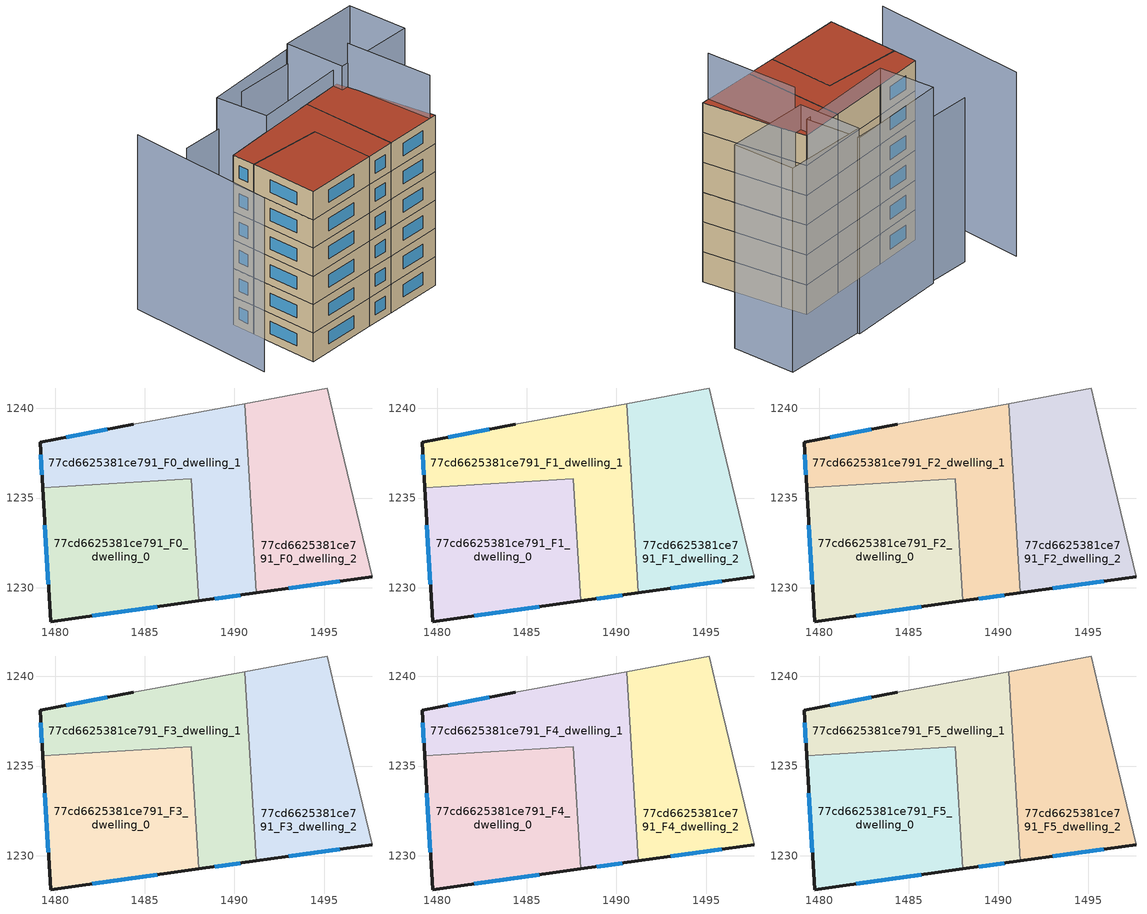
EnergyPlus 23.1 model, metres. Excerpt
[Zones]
77cd6625381ce791_F0_dwelling_0
 floor ground (EU_floor_Construction): 1487.6,1236.08 1488.01,1229.26 1479.76,1228.11 1479.31,1235.58 z0
 wall outside (EU_wall_Construction): 1479.31,1235.58 1479.76,1228.11 1488.01,1229.26 z0:3
 wall to 77cd6625381ce791_F0_dwelling_1 (EU_wall_Construction): 1488.01,1229.26 1487.6,1236.08 1479.31,1235.58 z0:3
 window (EU_Window_Construction): 1482.07,1228.43 1485.7,1228.94 / 1479.43,1233.49 1479.63,1230.2 z0.84:2.16
77cd6625381ce791_F0_dwelling_1
 floor ground (EU_floor_Construction): 1490.59,1240.27 1491.22,1229.71 1488.01,1229.26 1487.6,1236.08 1479.31,1235.58 1479.16,1238.12 1484.36,1239.12 z0
 wall outside (EU_wall_Construction): 1484.36,1239.12 1479.16,1238.12 1479.31,1235.58 / 1488.01,1229.26 1491.22,1229.71 z0:3
 wall adiabatic (EU_wall_Construction): 1490.59,1240.27 1484.36,1239.12 z0:3
 wall to 77cd6625381ce791_F0_dwelling_2 (EU_wall_Construction): 1491.22,1229.71 1490.59,1240.27 z0:3
 window (EU_Window_Construction): 1479.2,1237.41 1479.27,1236.29 / 1482.9,1238.84 1480.62,1238.4 / 1488.91,1229.39 1490.32,1229.58 z0.84:2.16
77cd6625381ce791_F0_dwelling_2
 floor ground (EU_floor_Construction): 1495.17,1241.11 1495.77,1238.61 1497.67,1230.61 1491.22,1229.71 1490.59,1240.27 z0
 wall outside (EU_wall_Construction): 1491.22,1229.71 1497.67,1230.61 z0:3
 wall adiabatic (EU_wall_Construction): 1497.67,1230.61 1495.77,1238.61 1495.17,1241.11 1490.59,1240.27 z0:3
 window (EU_Window_Construction): 1493.03,1229.96 1495.86,1230.36 z0.84:2.16
77cd6625381ce791_F1_dwelling_0
 floor to 77cd6625381ce791_F0_dwelling_0 (EU_floor_Construction): 1487.6,1236.08 1488.01,1229.26 1479.75,1228.11 1479.31,1235.58 z3
 wall outside (EU_wall_Construction): 1479.31,1235.58 1479.76,1228.11 1488.01,1229.26 z3:6
 wall to 77cd6625381ce791_F1_dwelling_1 (EU_wall_Construction): 1488.01,1229.26 1487.6,1236.08 1479.31,1235.58 z3:6
 window (EU_Window_Construction): 1482.07,1228.43 1485.7,1228.94 / 1479.43,1233.49 1479.63,1230.2 z3.84:5.16
77cd6625381ce791_F1_dwelling_1
 floor to 77cd6625381ce791_F0_dwelling_1 (EU_floor_Construction): 1490.59,1240.27 1491.22,1229.71 1488.01,1229.26 1487.6,1236.08 1479.31,1235.58 1479.16,1238.12 1484.36,1239.12 z3
 wall outside (EU_wall_Construction): 1484.36,1239.12 1479.16,1238.12 1479.31,1235.58 / 1488.01,1229.26 1491.22,1229.71 z3:6
 wall adiabatic (EU_wall_Construction): 1490.59,1240.27 1484.36,1239.12 z3:6
 wall to 77cd6625381ce791_F1_dwelling_2 (EU_wall_Construction): 1491.22,1229.71 1490.59,1240.27 z3:6
 window (EU_Window_Construction): 1479.2,1237.41 1479.27,1236.29 / 1482.9,1238.84 1480.62,1238.4 / 1488.91,1229.39 1490.32,1229.58 z3.84:5.16
77cd6625381ce791_F1_dwelling_2
 floor to 77cd6625381ce791_F0_dwelling_2 (EU_floor_Construction): 1495.17,1241.11 1495.77,1238.61 1497.67,1230.61 1491.22,1229.71 1490.59,1240.27 z3
 wall outside (EU_wall_Construction): 1491.22,1229.71 1497.67,1230.61 z3:6
 wall adiabatic (EU_wall_Construction): 1497.67,1230.61 1495.77,1238.61 1495.17,1241.11 1490.59,1240.27 z3:6
 window (EU_Window_Construction): 1493.03,1229.96 1495.86,1230.36 z3.84:5.16
77cd6625381ce791_F2_dwelling_0
 floor to 77cd6625381ce791_F1_dwelling_0 (EU_floor_Construction): 1487.6,1236.08 1488.01,1229.26 1479.75,1228.11 1479.31,1235.58 z6
 wall outside (EU_wall_Construction): 1479.31,1235.58 1479.76,1228.11 1488.01,1229.26 z6:9
 wall to 77cd6625381ce791_F2_dwelling_1 (EU_wall_Construction): 1488.01,1229.26 1487.6,1236.08 1479.31,1235.58 z6:9
 window (EU_Window_Construction): 1482.07,1228.43 1485.7,1228.94 / 1479.43,1233.49 1479.63,1230.2 z6.84:8.16
77cd6625381ce791_F2_dwelling_1
 floor to 77cd6625381ce791_F1_dwelling_1 (EU_floor_Construction): 1490.59,1240.27 1491.22,1229.71 1488.01,1229.26 1487.6,1236.08 1479.31,1235.58 1479.16,1238.12 1484.36,1239.12 z6
 wall outside (EU_wall_Construction): 1484.36,1239.12 1479.16,1238.12 1479.31,1235.58 / 1488.01,1229.26 1491.22,1229.71 z6:9
 wall adiabatic (EU_wall_Construction): 1490.59,1240.27 1484.36,1239.12 z6:9
 wall to 77cd6625381ce791_F2_dwelling_2 (EU_wall_Construction): 1491.22,1229.71 1490.59,1240.27 z6:9
 window (EU_Window_Construction): 1479.2,1237.41 1479.27,1236.29 / 1482.9,1238.84 1480.62,1238.4 / 1488.91,1229.39 1490.32,1229.58 z6.84:8.16
77cd6625381ce791_F2_dwelling_2
 floor to 77cd6625381ce791_F1_dwelling_2 (EU_floor_Construction): 1495.17,1241.11 1495.77,1238.61 1497.67,1230.61 1491.22,1229.71 1490.59,1240.27 z6
 wall outside (EU_wall_Construction): 1491.22,1229.71 1497.67,1230.61 z6:9
 wall adiabatic (EU_wall_Construction): 1497.67,1230.61 1495.77,1238.61 1495.17,1241.11 1490.59,1240.27 z6:9
 window (EU_Window_Construction): 1493.03,1229.96 1495.86,1230.36 z6.84:8.16
77cd6625381ce791_F3_dwelling_0
 floor to 77cd6625381ce791_F2_dwelling_0 (EU_floor_Construction): 1487.6,1236.08 1488.01,1229.26 1479.75,1228.11 1479.31,1235.58 z9
 wall outside (EU_wall_Construction): 1479.31,1235.58 1479.76,1228.11 1488.01,1229.26 z9:12
 wall to 77cd6625381ce791_F3_dwelling_1 (EU_wall_Construction): 1488.01,1229.26 1487.6,1236.08 1479.31,1235.58 z9:12
 window (EU_Window_Construction): 1482.07,1228.43 1485.7,1228.94 / 1479.43,1233.49 1479.63,1230.2 z9.84:11.16
77cd6625381ce791_F3_dwelling_1
 floor to 77cd6625381ce791_F2_dwelling_1 (EU_floor_Construction): 1490.59,1240.27 1491.22,1229.71 1488.01,1229.26 1487.6,1236.08 1479.31,1235.58 1479.16,1238.12 1484.36,1239.12 z9
 wall outside (EU_wall_Construction): 1484.36,1239.12 1479.16,1238.12 1479.31,1235.58 / 1488.01,1229.26 1491.22,1229.71 z9:12
 wall adiabatic (EU_wall_Construction): 1490.59,1240.27 1484.36,1239.12 z9:12
 wall to 77cd6625381ce791_F3_dwelling_2 (EU_wall_Construction): 1491.22,1229.71 1490.59,1240.27 z9:12
 window (EU_Window_Construction): 1479.2,1237.41 1479.27,1236.29 / 1482.9,1238.84 1480.62,1238.4 / 1488.91,1229.39 1490.32,1229.58 z9.84:11.16
77cd6625381ce791_F3_dwelling_2
 floor to 77cd6625381ce791_F2_dwelling_2 (EU_floor_Construction): 1495.17,1241.11 1495.77,1238.61 1497.67,1230.61 1491.22,1229.71 1490.59,1240.27 z9
 wall outside (EU_wall_Construction): 1491.22,1229.71 1497.67,1230.61 z9:12
 wall adiabatic (EU_wall_Construction): 1497.67,1230.61 1495.77,1238.61 1495.17,1241.11 1490.59,1240.27 z9:12
 window (EU_Window_Construction): 1493.03,1229.96 1495.86,1230.36 z9.84:11.16
77cd6625381ce791_F4_dwelling_0
 floor to 77cd6625381ce791_F3_dwelling_0 (EU_floor_Construction): 1487.6,1236.08 1488.01,1229.26 1479.75,1228.11 1479.31,1235.58 z12
 wall outside (EU_wall_Construction): 1479.31,1235.58 1479.76,1228.11 1488.01,1229.26 z12:15
 wall to 77cd6625381ce791_F4_dwelling_1 (EU_wall_Construction): 1488.01,1229.26 1487.6,1236.08 1479.31,1235.58 z12:15
 window (EU_Window_Construction): 1482.07,1228.43 1485.7,1228.94 / 1479.43,1233.49 1479.63,1230.2 z12.84:14.16
77cd6625381ce791_F4_dwelling_1
 floor to 77cd6625381ce791_F3_dwelling_1 (EU_floor_Construction): 1490.59,1240.27 1491.22,1229.71 1488.01,1229.26 1487.6,1236.08 1479.31,1235.58 1479.16,1238.12 1484.36,1239.12 z12
 wall outside (EU_wall_Construction): 1484.36,1239.12 1479.16,1238.12 1479.31,1235.58 / 1488.01,1229.26 1491.22,1229.71 z12:15
 wall adiabatic (EU_wall_Construction): 1490.59,1240.27 1484.36,1239.12 z12:15
 wall to 77cd6625381ce791_F4_dwelling_2 (EU_wall_Construction): 1491.22,1229.71 1490.59,1240.27 z12:15
 window (EU_Window_Construction): 1479.2,1237.41 1479.27,1236.29 / 1482.9,1238.84 1480.62,1238.4 / 1488.91,1229.39 1490.32,1229.58 z12.84:14.16
77cd6625381ce791_F4_dwelling_2
 floor to 77cd6625381ce791_F3_dwelling_2 (EU_floor_Construction): 1495.17,1241.11 1495.77,1238.61 1497.67,1230.61 1491.22,1229.71 1490.59,1240.27 z12
 wall outside (EU_wall_Construction): 1491.22,1229.71 1497.67,1230.61 z12:15
 wall adiabatic (EU_wall_Construction): 1497.67,1230.61 1495.77,1238.61 1495.17,1241.11 1490.59,1240.27 z12:15
 window (EU_Window_Construction): 1493.03,1229.96 1495.86,1230.36 z12.84:14.16
77cd6625381ce791_F5_dwelling_0
 floor to 77cd6625381ce791_F4_dwelling_0 (EU_floor_Construction): 1487.6,1236.08 1488.01,1229.26 1479.75,1228.11 1479.31,1235.58 z15
 wall outside (EU_wall_Construction): 1479.31,1235.58 1479.76,1228.11 1488.01,1229.26 z15:18
 wall to 77cd6625381ce791_F5_dwelling_1 (EU_wall_Construction): 1488.01,1229.26 1487.6,1236.08 1479.31,1235.58 z15:18
 window (EU_Window_Construction): 1482.07,1228.43 1485.7,1228.94 / 1479.43,1233.49 1479.63,1230.2 z15.84:17.16
 roof outside (EU_roof_Construction): 1488.01,1229.26 1487.6,1236.08 1479.31,1235.58 1479.76,1228.11 z18
77cd6625381ce791_F5_dwelling_1
 floor to 77cd6625381ce791_F4_dwelling_1 (EU_floor_Construction): 1490.59,1240.27 1491.22,1229.71 1488.01,1229.26 1487.6,1236.08 1479.31,1235.58 1479.16,1238.12 1484.36,1239.12 z15
 wall outside (EU_wall_Construction): 1484.36,1239.12 1479.16,1238.12 1479.31,1235.58 / 1488.01,1229.26 1491.22,1229.71 z15:18
 wall adiabatic (EU_wall_Construction): 1490.59,1240.27 1484.36,1239.12 z15:18
 wall to 77cd6625381ce791_F5_dwelling_2 (EU_wall_Construction): 1491.22,1229.71 1490.59,1240.27 z15:18
 window (EU_Window_Construction): 1479.2,1237.41 1479.27,1236.29 / 1482.9,1238.84 1480.62,1238.4 / 1488.91,1229.39 1490.32,1229.58 z15.84:17.16
 roof outside (EU_roof_Construction): 1491.22,1229.71 1490.59,1240.27 1484.36,1239.12 1479.16,1238.12 1479.31,1235.58 1487.6,1236.08 1488.01,1229.26 z18
77cd6625381ce791_F5_dwelling_2
 floor to 77cd6625381ce791_F4_dwelling_2 (EU_floor_Construction): 1495.17,1241.11 1495.77,1238.61 1497.67,1230.61 1491.22,1229.71 1490.59,1240.27 z15
 wall outside (EU_wall_Construction): 1491.22,1229.71 1497.67,1230.61 z15:18
 wall adiabatic (EU_wall_Construction): 1497.67,1230.61 1495.77,1238.61 1495.17,1241.11 1490.59,1240.27 z15:18
 window (EU_Window_Construction): 1493.03,1229.96 1495.86,1230.36 z15.84:17.16
 roof outside (EU_roof_Construction): 1497.67,1230.61 1495.77,1238.61 1495.17,1241.11 1490.59,1240.27 1491.22,1229.71 z18
shading: 1474.83,1246.31 1475.16,1229.83 z0:18.5; 1496.89,1230.5 1495.57,1240.03 z0:22.6; 1495.17,1241.11 1484.36,1239.12 / 1484.36,1239.12 1483.33,1244.7 / 1483.33,1244.7 1494.14,1246.7 / 1494.14,1246.7 1495.17,1241.11 z0:19.7; 1493.97,1246.42 1502.98,1247.53 / 1502.98,1247.53 1503.79,1241.04 / 1503.79,1241.04 1494.77,1239.93 / 1494.77,1239.93 1493.97,1246.42 z0:20.5; 1493.28,1245.63 1486.66,1244.82 z0:19; 1486.66,1244.82 1478.76,1243.92 z0:16.5
[Building]
EU S2 Campaign: North Axis=0; Terrain=City; Solar Distribution=FullExterior
[Site:Location]
Lyon-Bron: Latitude=45.75; Longitude=5; Time Zone=1; Elevation=198
[SizingPeriod:WeatherFileDays]
AnnualSizingPeriod: Begin Month=1; Begin Day of Month=1; End Month=12; End Day of Month=31; Day of Week for Start Day=Monday; Use Weather File Daylight Saving Period=No; Use Weather File Rain and Snow Indicators=No
[MATERIAL]
EU_InternalMass_Material: Roughness=MediumRough; Thickness=0.1; Conductivity=1; Density=1800; Specific Heat=900; Thermal Absorptance=0.9; Solar Absorptance=0.7; Visible Absorptance=0.7
[MATERIAL:NOMASS] Roughness=MediumRough; Thermal Absorptance=0.9; Solar Absorptance=0.7; Visible Absorptance=0.7
Name | Thermal Resistance
EU_wall_NoMass | 0.776494
EU_roof_NoMass | 0.486893
EU_floor_NoMass | 0.421597
[WINDOWMATERIAL:SIMPLEGLAZINGSYSTEM]
EU_Window_SimpleGlazing: UFactor=4.24961; Solar Heat Gain Coefficient=0.83; Visible Transmittance=0.83
[CONSTRUCTION]
EU_wall_Construction: EU_wall_NoMass
EU_roof_Construction: EU_roof_NoMass
EU_floor_Construction: EU_floor_NoMass
EU_Window_Construction: EU_Window_SimpleGlazing
EU_InternalMass_Construction: EU_InternalMass_Material
[ZONE] Type=1; Multiplier=1; Ceiling Height=autocalculate; Floor Area=autocalculate; Part of Total Floor Area=Yes
Name | Volume
77cd6625381ce791_F0_dwelling_0; 77cd6625381ce791_F0_dwelling_1 | 178.473
77cd6625381ce791_F1_dwelling_0; 77cd6625381ce791_F2_dwelling_0; 77cd6625381ce791_F3_dwelling_0; 77cd6625381ce791_F4_dwelling_0; 77cd6625381ce791_F5_dwelling_0; 77cd6625381ce791_F1_dwelling_1; 77cd6625381ce791_F2_dwelling_1; 77cd6625381ce791_F3_dwelling_1; 77cd6625381ce791_F4_dwelling_1; 77cd6625381ce791_F5_dwelling_1 | 178.474
77cd6625381ce791_F0_dwelling_2 | 178.468
77cd6625381ce791_F1_dwelling_2; 77cd6625381ce791_F2_dwelling_2; 77cd6625381ce791_F3_dwelling_2; 77cd6625381ce791_F4_dwelling_2; 77cd6625381ce791_F5_dwelling_2 | 178.467
[INTERNALMASS] Construction=EU_InternalMass_Construction
Name | Zone or ZoneList | Surface Area
77cd6625381ce791_F0_dwelling_0_EU_InternalMass | 77cd6625381ce791_F0_dwelling_0 | 59.4921
77cd6625381ce791_F0_dwelling_1_EU_InternalMass | 77cd6625381ce791_F0_dwelling_1 | 59.491
77cd6625381ce791_F0_dwelling_2_EU_InternalMass | 77cd6625381ce791_F0_dwelling_2 | 59.4901
77cd6625381ce791_F1_dwelling_0_EU_InternalMass | 77cd6625381ce791_F1_dwelling_0 | 59.4921
77cd6625381ce791_F1_dwelling_1_EU_InternalMass | 77cd6625381ce791_F1_dwelling_1 | 59.491
77cd6625381ce791_F1_dwelling_2_EU_InternalMass | 77cd6625381ce791_F1_dwelling_2 | 59.4901
77cd6625381ce791_F2_dwelling_0_EU_InternalMass | 77cd6625381ce791_F2_dwelling_0 | 59.4921
77cd6625381ce791_F2_dwelling_1_EU_InternalMass | 77cd6625381ce791_F2_dwelling_1 | 59.491
77cd6625381ce791_F2_dwelling_2_EU_InternalMass | 77cd6625381ce791_F2_dwelling_2 | 59.4901
77cd6625381ce791_F3_dwelling_0_EU_InternalMass | 77cd6625381ce791_F3_dwelling_0 | 59.4921
77cd6625381ce791_F3_dwelling_1_EU_InternalMass | 77cd6625381ce791_F3_dwelling_1 | 59.491
77cd6625381ce791_F3_dwelling_2_EU_InternalMass | 77cd6625381ce791_F3_dwelling_2 | 59.4901
77cd6625381ce791_F4_dwelling_0_EU_InternalMass | 77cd6625381ce791_F4_dwelling_0 | 59.4921
77cd6625381ce791_F4_dwelling_1_EU_InternalMass | 77cd6625381ce791_F4_dwelling_1 | 59.491
77cd6625381ce791_F4_dwelling_2_EU_InternalMass | 77cd6625381ce791_F4_dwelling_2 | 59.4901
77cd6625381ce791_F5_dwelling_0_EU_InternalMass | 77cd6625381ce791_F5_dwelling_0 | 59.4921
77cd6625381ce791_F5_dwelling_1_EU_InternalMass | 77cd6625381ce791_F5_dwelling_1 | 59.491
77cd6625381ce791_F5_dwelling_2_EU_InternalMass | 77cd6625381ce791_F5_dwelling_2 | 59.4901
[OTHEREQUIPMENT] Fuel Type=Electricity; Design Level Calculation Method=Watts/Area; Power per Zone Floor Area=1; Fraction Latent=0; Fraction Radiant=0; Fraction Lost=0; Carbon Dioxide Generation Rate=0; EndUse Subcategory=EU_Step8_InternalGains
Name | Zone or ZoneList or Space or SpaceList | Schedule
EU_Step8_InternalGain_77cd6625381ce791_F0_dwelling_0_f000 | 77cd6625381ce791_F0_dwelling_0 | EU_Step8_GainSchedule_77cd6625381ce791_F0_dwelling_0_f000
EU_Step8_InternalGain_77cd6625381ce791_F0_dwelling_1_f000 | 77cd6625381ce791_F0_dwelling_1 | EU_Step8_GainSchedule_77cd6625381ce791_F0_dwelling_1_f000
EU_Step8_InternalGain_77cd6625381ce791_F0_dwelling_2_f000 | 77cd6625381ce791_F0_dwelling_2 | EU_Step8_GainSchedule_77cd6625381ce791_F0_dwelling_2_f000
EU_Step8_InternalGain_77cd6625381ce791_F1_dwelling_0_f000 | 77cd6625381ce791_F1_dwelling_0 | EU_Step8_GainSchedule_77cd6625381ce791_F1_dwelling_0_f000
EU_Step8_InternalGain_77cd6625381ce791_F1_dwelling_1_f000 | 77cd6625381ce791_F1_dwelling_1 | EU_Step8_GainSchedule_77cd6625381ce791_F1_dwelling_1_f000
EU_Step8_InternalGain_77cd6625381ce791_F1_dwelling_2_f000 | 77cd6625381ce791_F1_dwelling_2 | EU_Step8_GainSchedule_77cd6625381ce791_F1_dwelling_2_f000
EU_Step8_InternalGain_77cd6625381ce791_F2_dwelling_0_f000 | 77cd6625381ce791_F2_dwelling_0 | EU_Step8_GainSchedule_77cd6625381ce791_F2_dwelling_0_f000
EU_Step8_InternalGain_77cd6625381ce791_F2_dwelling_1_f000 | 77cd6625381ce791_F2_dwelling_1 | EU_Step8_GainSchedule_77cd6625381ce791_F2_dwelling_1_f000
EU_Step8_InternalGain_77cd6625381ce791_F2_dwelling_2_f000 | 77cd6625381ce791_F2_dwelling_2 | EU_Step8_GainSchedule_77cd6625381ce791_F2_dwelling_2_f000
EU_Step8_InternalGain_77cd6625381ce791_F3_dwelling_0_f000 | 77cd6625381ce791_F3_dwelling_0 | EU_Step8_GainSchedule_77cd6625381ce791_F3_dwelling_0_f000
EU_Step8_InternalGain_77cd6625381ce791_F3_dwelling_1_f000 | 77cd6625381ce791_F3_dwelling_1 | EU_Step8_GainSchedule_77cd6625381ce791_F3_dwelling_1_f000
EU_Step8_InternalGain_77cd6625381ce791_F3_dwelling_2_f000 | 77cd6625381ce791_F3_dwelling_2 | EU_Step8_GainSchedule_77cd6625381ce791_F3_dwelling_2_f000
EU_Step8_InternalGain_77cd6625381ce791_F4_dwelling_0_f000 | 77cd6625381ce791_F4_dwelling_0 | EU_Step8_GainSchedule_77cd6625381ce791_F4_dwelling_0_f000
EU_Step8_InternalGain_77cd6625381ce791_F4_dwelling_1_f000 | 77cd6625381ce791_F4_dwelling_1 | EU_Step8_GainSchedule_77cd6625381ce791_F4_dwelling_1_f000
EU_Step8_InternalGain_77cd6625381ce791_F4_dwelling_2_f000 | 77cd6625381ce791_F4_dwelling_2 | EU_Step8_GainSchedule_77cd6625381ce791_F4_dwelling_2_f000
EU_Step8_InternalGain_77cd6625381ce791_F5_dwelling_0_f000 | 77cd6625381ce791_F5_dwelling_0 | EU_Step8_GainSchedule_77cd6625381ce791_F5_dwelling_0_f000
EU_Step8_InternalGain_77cd6625381ce791_F5_dwelling_1_f000 | 77cd6625381ce791_F5_dwelling_1 | EU_Step8_GainSchedule_77cd6625381ce791_F5_dwelling_1_f000
EU_Step8_InternalGain_77cd6625381ce791_F5_dwelling_2_f000 | 77cd6625381ce791_F5_dwelling_2 | EU_Step8_GainSchedule_77cd6625381ce791_F5_dwelling_2_f000
[ZONEVENTILATION:DESIGNFLOWRATE] Schedule=EU_AlwaysOn; Design Flow Rate Calculation Method=AirChanges/Hour; Air Changes per Hour=0.693814; Ventilation Type=Natural; Fan Pressure Rise=0; Fan Total Efficiency=1; Constant Term Coefficient=1; Temperature Term Coefficient=0; Velocity Term Coefficient=0; Velocity Squared Term Coefficient=0; Minimum Indoor Temperature=-100; Maximum Indoor Temperature=100; Delta Temperature=-100; Minimum Outdoor Temperature=-100; Maximum Outdoor Temperature=100; Maximum Wind Speed=40
Name | Zone or ZoneList or Space or SpaceList
EU_ConstantAir_77cd6625381ce791_F0_dwelling_0 | 77cd6625381ce791_F0_dwelling_0
EU_ConstantAir_77cd6625381ce791_F0_dwelling_1 | 77cd6625381ce791_F0_dwelling_1
EU_ConstantAir_77cd6625381ce791_F0_dwelling_2 | 77cd6625381ce791_F0_dwelling_2
EU_ConstantAir_77cd6625381ce791_F1_dwelling_0 | 77cd6625381ce791_F1_dwelling_0
EU_ConstantAir_77cd6625381ce791_F1_dwelling_1 | 77cd6625381ce791_F1_dwelling_1
EU_ConstantAir_77cd6625381ce791_F1_dwelling_2 | 77cd6625381ce791_F1_dwelling_2
EU_ConstantAir_77cd6625381ce791_F2_dwelling_0 | 77cd6625381ce791_F2_dwelling_0
EU_ConstantAir_77cd6625381ce791_F2_dwelling_1 | 77cd6625381ce791_F2_dwelling_1
EU_ConstantAir_77cd6625381ce791_F2_dwelling_2 | 77cd6625381ce791_F2_dwelling_2
EU_ConstantAir_77cd6625381ce791_F3_dwelling_0 | 77cd6625381ce791_F3_dwelling_0
EU_ConstantAir_77cd6625381ce791_F3_dwelling_1 | 77cd6625381ce791_F3_dwelling_1
EU_ConstantAir_77cd6625381ce791_F3_dwelling_2 | 77cd6625381ce791_F3_dwelling_2
EU_ConstantAir_77cd6625381ce791_F4_dwelling_0 | 77cd6625381ce791_F4_dwelling_0
EU_ConstantAir_77cd6625381ce791_F4_dwelling_1 | 77cd6625381ce791_F4_dwelling_1
EU_ConstantAir_77cd6625381ce791_F4_dwelling_2 | 77cd6625381ce791_F4_dwelling_2
EU_ConstantAir_77cd6625381ce791_F5_dwelling_0 | 77cd6625381ce791_F5_dwelling_0
EU_ConstantAir_77cd6625381ce791_F5_dwelling_1 | 77cd6625381ce791_F5_dwelling_1
EU_ConstantAir_77cd6625381ce791_F5_dwelling_2 | 77cd6625381ce791_F5_dwelling_2
[HVACTEMPLATE:THERMOSTAT] Constant Heating Setpoint=20; Constant Cooling Setpoint=50
EU_HeatOnly_77cd6625381ce791_F0_dwelling_0; EU_HeatOnly_77cd6625381ce791_F0_dwelling_1; EU_HeatOnly_77cd6625381ce791_F0_dwelling_2; EU_HeatOnly_77cd6625381ce791_F1_dwelling_0; EU_HeatOnly_77cd6625381ce791_F1_dwelling_1; EU_HeatOnly_77cd6625381ce791_F1_dwelling_2; EU_HeatOnly_77cd6625381ce791_F2_dwelling_0; EU_HeatOnly_77cd6625381ce791_F2_dwelling_1; EU_HeatOnly_77cd6625381ce791_F2_dwelling_2; EU_HeatOnly_77cd6625381ce791_F3_dwelling_0; EU_HeatOnly_77cd6625381ce791_F3_dwelling_1; EU_HeatOnly_77cd6625381ce791_F3_dwelling_2; EU_HeatOnly_77cd6625381ce791_F4_dwelling_0; EU_HeatOnly_77cd6625381ce791_F4_dwelling_1; EU_HeatOnly_77cd6625381ce791_F4_dwelling_2; EU_HeatOnly_77cd6625381ce791_F5_dwelling_0; EU_HeatOnly_77cd6625381ce791_F5_dwelling_1; EU_HeatOnly_77cd6625381ce791_F5_dwelling_2
[HVACTEMPLATE:ZONE:IDEALLOADSAIRSYSTEM] System Availability Schedule=EU_AlwaysOn; Maximum Heating Supply Air Temperature=50; Minimum Cooling Supply Air Temperature=13; Maximum Heating Supply Air Humidity Ratio=0.0156; Minimum Cooling Supply Air Humidity Ratio=0.0077; Heating Limit=NoLimit; Cooling Limit=NoLimit; Heating Availability Schedule=EU_AlwaysOn; Cooling Availability Schedule=EU_CoolingOff; Dehumidification Control Type=ConstantSensibleHeatRatio; Cooling Sensible Heat Ratio=0.7; Dehumidification Setpoint=60; Humidification Control Type=None; Humidification Setpoint=30; Outdoor Air Method=None; Outdoor Air Flow Rate per Person=0.00944; Outdoor Air Flow Rate per Zone Floor Area=0; Outdoor Air Flow Rate per Zone=0; Demand Controlled Ventilation Type=None; Outdoor Air Economizer Type=NoEconomizer; Heat Recovery Type=None; Sensible Heat Recovery Effectiveness=0.7; Latent Heat Recovery Effectiveness=0.65
Name | Template Thermostat
77cd6625381ce791_F0_dwelling_0 | EU_HeatOnly_77cd6625381ce791_F0_dwelling_0
77cd6625381ce791_F0_dwelling_1 | EU_HeatOnly_77cd6625381ce791_F0_dwelling_1
77cd6625381ce791_F0_dwelling_2 | EU_HeatOnly_77cd6625381ce791_F0_dwelling_2
77cd6625381ce791_F1_dwelling_0 | EU_HeatOnly_77cd6625381ce791_F1_dwelling_0
77cd6625381ce791_F1_dwelling_1 | EU_HeatOnly_77cd6625381ce791_F1_dwelling_1
77cd6625381ce791_F1_dwelling_2 | EU_HeatOnly_77cd6625381ce791_F1_dwelling_2
77cd6625381ce791_F2_dwelling_0 | EU_HeatOnly_77cd6625381ce791_F2_dwelling_0
77cd6625381ce791_F2_dwelling_1 | EU_HeatOnly_77cd6625381ce791_F2_dwelling_1
77cd6625381ce791_F2_dwelling_2 | EU_HeatOnly_77cd6625381ce791_F2_dwelling_2
77cd6625381ce791_F3_dwelling_0 | EU_HeatOnly_77cd6625381ce791_F3_dwelling_0
77cd6625381ce791_F3_dwelling_1 | EU_HeatOnly_77cd6625381ce791_F3_dwelling_1
77cd6625381ce791_F3_dwelling_2 | EU_HeatOnly_77cd6625381ce791_F3_dwelling_2
77cd6625381ce791_F4_dwelling_0 | EU_HeatOnly_77cd6625381ce791_F4_dwelling_0
77cd6625381ce791_F4_dwelling_1 | EU_HeatOnly_77cd6625381ce791_F4_dwelling_1
77cd6625381ce791_F4_dwelling_2 | EU_HeatOnly_77cd6625381ce791_F4_dwelling_2
77cd6625381ce791_F5_dwelling_0 | EU_HeatOnly_77cd6625381ce791_F5_dwelling_0
77cd6625381ce791_F5_dwelling_1 | EU_HeatOnly_77cd6625381ce791_F5_dwelling_1
77cd6625381ce791_F5_dwelling_2 | EU_HeatOnly_77cd6625381ce791_F5_dwelling_2
[SIZING:ZONE] Zone Cooling Design Supply Air Temperature Input Method=SupplyAirTemperature; Zone Cooling Design Supply Air Temperature=13; Zone Heating Design Supply Air Temperature Input Method=SupplyAirTemperature; Zone Heating Design Supply Air Temperature=50; Zone Cooling Design Supply Air Humidity Ratio=0.008; Zone Heating Design Supply Air Humidity Ratio=0.008; Cooling Design Air Flow Method=DesignDay; Cooling Design Air Flow Rate=0; Cooling Minimum Air Flow per Zone Floor Area=0.000762; Cooling Minimum Air Flow=0; Cooling Minimum Air Flow Fraction=0.2; Heating Design Air Flow Method=DesignDay; Heating Design Air Flow Rate=0; Heating Maximum Air Flow per Zone Floor Area=0.002032; Heating Maximum Air Flow=0.141576; Heating Maximum Air Flow Fraction=0.3; Account for Dedicated Outdoor Air System=No; Dedicated Outdoor Air System Control Strategy=NeutralSupplyAir; Dedicated Outdoor Air Low Setpoint Temperature for Design=autosize; Dedicated Outdoor Air High Setpoint Temperature for Design=autosize; Zone Load Sizing Method=Sensible Load Only No Latent Load; Zone Latent Cooling Design Supply Air Humidity Ratio Input Method=HumidityRatioDifference; Zone Cooling Design Supply Air Humidity Ratio Difference=0.005; Zone Latent Heating Design Supply Air Humidity Ratio Input Method=HumidityRatioDifference; Zone Humidification Design Supply Air Humidity Ratio Difference=0.005
77cd6625381ce791_F0_dwelling_0; 77cd6625381ce791_F0_dwelling_1; 77cd6625381ce791_F0_dwelling_2; 77cd6625381ce791_F1_dwelling_0; 77cd6625381ce791_F1_dwelling_1; 77cd6625381ce791_F1_dwelling_2; 77cd6625381ce791_F2_dwelling_0; 77cd6625381ce791_F2_dwelling_1; 77cd6625381ce791_F2_dwelling_2; 77cd6625381ce791_F3_dwelling_0; 77cd6625381ce791_F3_dwelling_1; 77cd6625381ce791_F3_dwelling_2; 77cd6625381ce791_F4_dwelling_0; 77cd6625381ce791_F4_dwelling_1; 77cd6625381ce791_F4_dwelling_2; 77cd6625381ce791_F5_dwelling_0; 77cd6625381ce791_F5_dwelling_1; 77cd6625381ce791_F5_dwelling_2
[SCHEDULE:CONSTANT]
Name | Hourly Value
EU_AlwaysOn | 1
EU_CoolingOff | 0
[SCHEDULE:FILE] Column Number=1; Rows to Skip at Top=0; Number of Hours of Data=8760; Column Separator=Comma; Interpolate to Timestep=No; Minutes per Item=60; Adjust Schedule for Daylight Savings=Yes
Name | File
EU_Step8_GainSchedule_77cd6625381ce791_F0_dwelling_0_f000 | ../../schedules/77cd6625381ce791/77cd6625381ce791_F0_dwelling_0_f000_gain.csv
EU_Step8_GainSchedule_77cd6625381ce791_F0_dwelling_1_f000 | ../../schedules/77cd6625381ce791/77cd6625381ce791_F0_dwelling_1_f000_gain.csv
EU_Step8_GainSchedule_77cd6625381ce791_F0_dwelling_2_f000 | ../../schedules/77cd6625381ce791/77cd6625381ce791_F0_dwelling_2_f000_gain.csv
EU_Step8_GainSchedule_77cd6625381ce791_F1_dwelling_0_f000 | ../../schedules/77cd6625381ce791/77cd6625381ce791_F1_dwelling_0_f000_gain.csv
EU_Step8_GainSchedule_77cd6625381ce791_F1_dwelling_1_f000 | ../../schedules/77cd6625381ce791/77cd6625381ce791_F1_dwelling_1_f000_gain.csv
EU_Step8_GainSchedule_77cd6625381ce791_F1_dwelling_2_f000 | ../../schedules/77cd6625381ce791/77cd6625381ce791_F1_dwelling_2_f000_gain.csv
EU_Step8_GainSchedule_77cd6625381ce791_F2_dwelling_0_f000 | ../../schedules/77cd6625381ce791/77cd6625381ce791_F2_dwelling_0_f000_gain.csv
EU_Step8_GainSchedule_77cd6625381ce791_F2_dwelling_1_f000 | ../../schedules/77cd6625381ce791/77cd6625381ce791_F2_dwelling_1_f000_gain.csv
EU_Step8_GainSchedule_77cd6625381ce791_F2_dwelling_2_f000 | ../../schedules/77cd6625381ce791/77cd6625381ce791_F2_dwelling_2_f000_gain.csv
EU_Step8_GainSchedule_77cd6625381ce791_F3_dwelling_0_f000 | ../../schedules/77cd6625381ce791/77cd6625381ce791_F3_dwelling_0_f000_gain.csv
EU_Step8_GainSchedule_77cd6625381ce791_F3_dwelling_1_f000 | ../../schedules/77cd6625381ce791/77cd6625381ce791_F3_dwelling_1_f000_gain.csv
EU_Step8_GainSchedule_77cd6625381ce791_F3_dwelling_2_f000 | ../../schedules/77cd6625381ce791/77cd6625381ce791_F3_dwelling_2_f000_gain.csv
EU_Step8_GainSchedule_77cd6625381ce791_F4_dwelling_0_f000 | ../../schedules/77cd6625381ce791/77cd6625381ce791_F4_dwelling_0_f000_gain.csv
EU_Step8_GainSchedule_77cd6625381ce791_F4_dwelling_1_f000 | ../../schedules/77cd6625381ce791/77cd6625381ce791_F4_dwelling_1_f000_gain.csv
EU_Step8_GainSchedule_77cd6625381ce791_F4_dwelling_2_f000 | ../../schedules/77cd6625381ce791/77cd6625381ce791_F4_dwelling_2_f000_gain.csv
EU_Step8_GainSchedule_77cd6625381ce791_F5_dwelling_0_f000 | ../../schedules/77cd6625381ce791/77cd6625381ce791_F5_dwelling_0_f000_gain.csv
EU_Step8_GainSchedule_77cd6625381ce791_F5_dwelling_1_f000 | ../../schedules/77cd6625381ce791/77cd6625381ce791_F5_dwelling_1_f000_gain.csv
EU_Step8_GainSchedule_77cd6625381ce791_F5_dwelling_2_f000 | ../../schedules/77cd6625381ce791/77cd6625381ce791_F5_dwelling_2_f000_gain.csv
